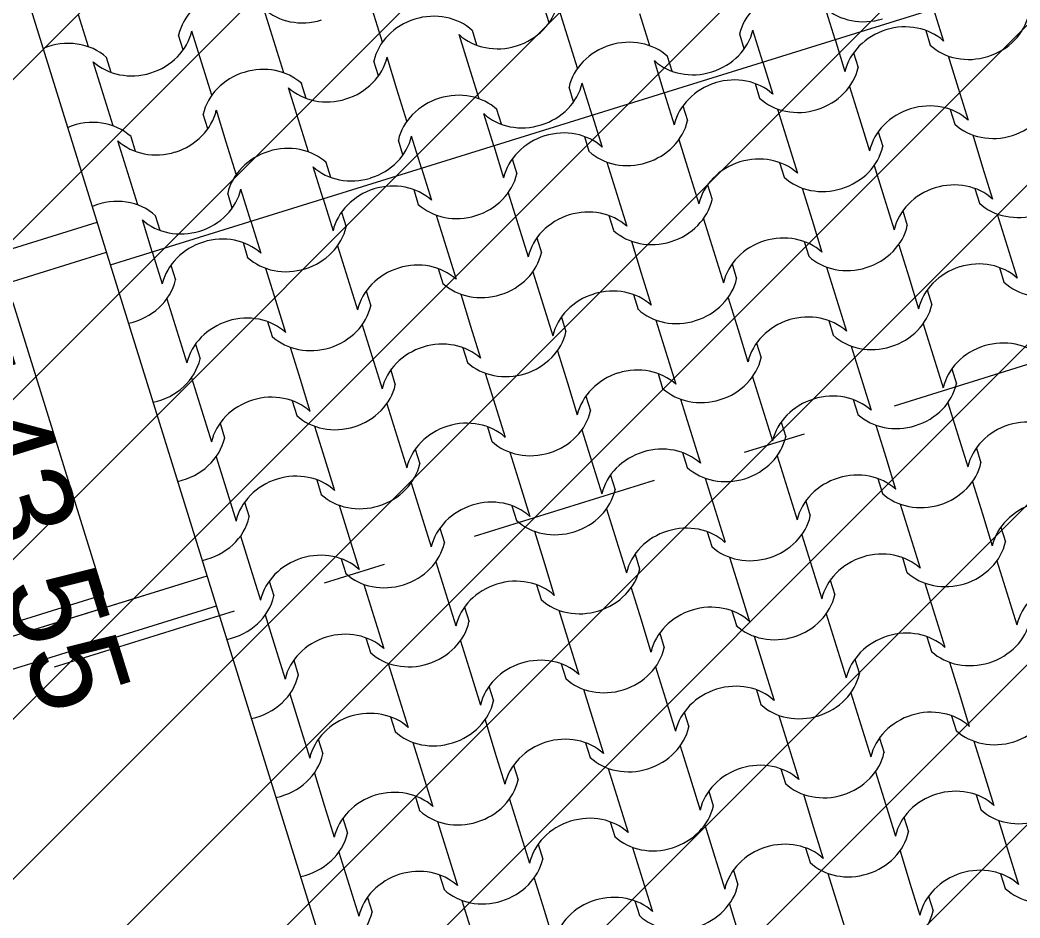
# Model space of a CAD drawing. Header units: metres. Extents: x -111189 to -108577, y -72951 to -72647.
# Drawn here: x -111168.23 to -111166.638, y -72926.835 to -72925.406 of the extents above; entities that cross this region are included whole.
import ezdxf

# ---------------------------------------------------------------- set-up
doc = ezdxf.new("R2010")
doc.units = ezdxf.units.M
doc.header["$MEASUREMENT"] = 0
doc.set_wipeout_variables(frame=1)
for name, pattern in [('Dot & Dashed', [0.670278, 0.3175, -0.176389, 0, -0.176389]), ('OTK - Traço Ponto CORTES_ALÇ', [0.6, 0.3, -0.15, 0, -0.15]), ('Wipeout_Contour', [1, 0, -1])]:
    doc.linetypes.add(name, pattern=pattern)
for name, color, linetype in [('00 - Cotas Implantação', 7, 'Continuous'), ('02 - PASSEIOS', 7, 'Continuous'), ('03 - COBERTURA', 7, 'Continuous'), ('05 - VIGA', 7, 'Continuous'), ('12 - COTAS ALTIMÉTRICAS', 7, 'Continuous'), ('13 - IMPLANTAÇÃO (apoio).Layer Apoio', 7, 'Continuous'), ('14 - CORTES.Marcadores', 7, 'Continuous')]:
    doc.layers.add(name, color=color, linetype=linetype)
doc.styles.add('ESTILO_GERADO_2', font='malgunsl.ttf')
doc.styles.add('ESTILO_GERADO_3', font='AGENCYR.TTF')
doc.dimstyles.new('ESTILO_GERADO__1', dxfattribs={"dimtxt": 0.15, "dimasz": 0.095, "dimexe": 0.18, "dimexo": 0.5, "dimgap": 0, "dimtad": 1, "dimzin": 0, "dimdsep": 46, "dimtxsty": 'ESTILO_GERADO_2', "dimblk": 'ARROWHEAD_2', "dimblk1": 'ARROWHEAD_2', "dimblk2": 'ARROWHEAD_2', "dimcen": 0.09, "dimclrd": 7, "dimclre": 7, "dimclrt": 7, "dimadec": 0, "dimazin": 0, "dimtfac": 1, "dimtdec": 4, "dimtmove": 0, "dimatfit": 3, "dimfxl": 1, "dimtolj": 1, "dimtzin": 0, "dimarcsym": 0})

# ---------------------------------------------------------------- blocks, each defined once
blk = doc.blocks.new('Malha_8_1', base_point=(-111182.45, -72914.5203))
at = {"color": 254, "linetype": 'Wipeout_Contour', "lineweight": 0, "ltscale": 1861428.278801215}
blk.add_wipeout([(-111182.45, -72914.5203), (-111181.1398, -72916.9324), (-111179.283, -72920.3506), (-111178.6992, -72921.4255), (-111173.1932, -72931.5618), (-111171.3979, -72934.867), (-111163.9365, -72948.6033), (-111162.5896, -72948.18), (-111170.1617, -72934.1975), (-111171.9536, -72930.8885), (-111177.4458, -72920.7467), (-111178.0283, -72919.6711), (-111179.8807, -72916.2505), (-111181.0503, -72914.0907)], dxfattribs=at).dxf.layer = '02 - PASSEIOS'
blk = doc.blocks.new('Viga_4_1', base_point=(-111170.4146, -72927.0623))
at = {"layer": '05 - VIGA', "color": 7, "linetype": 'Continuous', "lineweight": 13}
for p, q in [((-111170.4146, -72927.0623), (-111167.9318, -72926.2904)), ((-111170.3997, -72927.11), (-111167.9169, -72926.3382))]:
    blk.add_line(p, q, dxfattribs=at)
at = {"layer": '05 - VIGA', "color": 7, "linetype": 'Dot & Dashed', "lineweight": 13}
blk.add_line((-111170.4146, -72927.0623), (-111167.9318, -72926.2904), dxfattribs=at)
blk = doc.blocks.new('Viga_5_1', base_point=(-111170.5895, -72926.4995))
at = {"layer": '05 - VIGA', "color": 7, "linetype": 'Continuous', "lineweight": 13}
for p, q in [((-111170.5895, -72926.4995), (-111168.1067, -72925.7276)), ((-111170.5747, -72926.5472), (-111168.0919, -72925.7754))]:
    blk.add_line(p, q, dxfattribs=at)
at = {"layer": '05 - VIGA', "color": 7, "linetype": 'Dot & Dashed', "lineweight": 13}
blk.add_line((-111170.5895, -72926.4995), (-111168.1067, -72925.7276), dxfattribs=at)
blk = doc.blocks.new('Cotas de Nível_8_1', base_point=(-111168.3053, -72925.9972))
at = {"layer": '12 - COTAS ALTIMÉTRICAS', "color": 7, "linetype": 'Continuous', "lineweight": 5, "flags": 128}
blk.add_lwpolyline([(-111168.4384, -72925.9179), (-111168.2943, -72926.3817), (-111168.0965, -72926.3202), (-111168.2406, -72925.8564)], close=True, dxfattribs=at)
at = {"layer": '12 - COTAS ALTIMÉTRICAS', "color": 7, "lineweight": 5, "insert": (-111168.4027, -72925.9367), "char_height": 0.15, "attachment_point": 7, "rotation": 287.2685, "style": 'ESTILO_GERADO_3'}
blk.add_mtext('\\A1;{\\pql;\\fAgency FB|b0|i0|c0|p0;\\W1.000000;+43,55}', dxfattribs=at)
blk = doc.blocks.new('Plano de Corte_1_1', base_point=(-111175.814, -72928.8103))
at = {"layer": '14 - CORTES.Marcadores', "color": 7, "linetype": 'OTK - Traço Ponto CORTES_ALÇ', "lineweight": 5}
blk.add_line((-111175.5275, -72928.7212), (-111154.4899, -72922.1814), dxfattribs=at)
blk = doc.blocks.new('*X120', base_point=(-110957.0649, -73026.2797))
at = {"layer": '03 - COBERTURA', "color": 253, "linetype": 'Continuous', "lineweight": 9}
for p, q in [((-111167.8256, -72925.439), (-111167.8415, -72925.388)), ((-111167.6529, -72925.4412), (-111167.6688, -72925.3902)), ((-111167.3876, -72925.4105), (-111167.3949, -72925.3871)), ((-111167.358, -72925.4316), (-111167.3739, -72925.3806)), ((-111167.2273, -72925.4469), (-111167.2432, -72925.3959)), ((-111166.9324, -72925.4372), (-111166.9483, -72925.3862)), ((-111168.1205, -72925.4487), (-111168.1364, -72925.3976)), ((-111167.9404, -72925.4747), (-111167.9563, -72925.4237)), ((-111167.5024, -72925.4462), (-111167.5097, -72925.4228)), ((-111167.0473, -72925.4729), (-111167.0631, -72925.4219)), ((-111167.97, -72925.4536), (-111167.9773, -72925.4302)), ((-111167.8098, -72925.49), (-111167.8256, -72925.439)), ((-111167.5149, -72925.4803), (-111167.5307, -72925.4293)), ((-111167.3422, -72925.4826), (-111167.358, -72925.4316)), ((-111167.0768, -72925.4519), (-111167.0841, -72925.4284)), ((-111168.0973, -72925.5234), (-111168.1131, -72925.4724)), ((-111168.0848, -72925.4893), (-111168.0921, -72925.4659)), ((-111167.9246, -72925.5257), (-111167.9404, -72925.4747)), ((-111167.6592, -72925.495), (-111167.6665, -72925.4715)), ((-111167.6297, -72925.516), (-111167.6455, -72925.465)), ((-111167.2041, -72925.5217), (-111167.2199, -72925.4707)), ((-111167.1916, -72925.4876), (-111167.1989, -72925.4641)), ((-111167.499, -72925.5313), (-111167.5149, -72925.4803)), ((-111167.7741, -72925.5307), (-111167.7814, -72925.5072)), ((-111167.3189, -72925.5574), (-111167.3348, -72925.5063)), ((-111167.7865, -72925.5648), (-111167.8024, -72925.5138)), ((-111167.6138, -72925.567), (-111167.6297, -72925.516)), ((-111167.3485, -72925.5363), (-111167.3558, -72925.5129)), ((-111168.0814, -72925.5744), (-111168.0973, -72925.5234)), ((-111167.9013, -72925.6005), (-111167.9172, -72925.5495)), ((-111167.4757, -72925.6061), (-111167.4916, -72925.5551)), ((-111167.4633, -72925.572), (-111167.4706, -72925.5486)), ((-111167.9309, -72925.5794), (-111167.9382, -72925.556)), ((-111167.7706, -72925.6158), (-111167.7865, -72925.5648)), ((-111168.0582, -72925.6492), (-111168.074, -72925.5982)), ((-111168.0457, -72925.6151), (-111168.053, -72925.5917)), ((-111167.8855, -72925.6515), (-111167.9013, -72925.6005)), ((-111167.6201, -72925.6208), (-111167.6274, -72925.5973)), ((-111167.5906, -72925.6418), (-111167.6064, -72925.5908)), ((-111167.735, -72925.6565), (-111167.7423, -72925.633)), ((-111168.0423, -72925.7002), (-111168.0582, -72925.6492)), ((-111167.7474, -72925.6906), (-111167.7633, -72925.6395)), ((-111167.8918, -72925.7052), (-111167.8991, -72925.6818)), ((-111167.8622, -72925.7263), (-111167.8781, -72925.6752)), ((-111168.0191, -72925.775), (-111168.0349, -72925.724)), ((-111168.0066, -72925.7409), (-111168.0139, -72925.7175))]:
    blk.add_line(p, q, dxfattribs=at)
for centre, major_axis, start_param, end_param in [((-111167.8881, -72925.4404), (0.0878, 0.0273), 0.466079, 2.675513), ((-111166.995, -72925.4386), (0.0878, 0.0273), 0.466079, 2.675513), ((-111167.7737, -72925.3284), (0.0883, 0.0274), 3.612631, 4.709413), ((-111167.5774, -72925.4817), (0.0878, 0.0273), 0.466079, 2.675513), ((-111167.4635, -72925.3699), (0.0883, 0.0274), 4.715365, 5.812147), ((-111166.8805, -72925.3266), (0.0883, 0.0274), 3.612631, 4.709413), ((-111168.0459, -72925.413), (0.0883, 0.0274), 4.715365, 5.812147), ((-111167.1527, -72925.4112), (0.0883, 0.0274), 4.715365, 5.812147), ((-111168.1598, -72925.5248), (0.0878, 0.0273), 0.466079, 1.674542), ((-111167.4629, -72925.3697), (0.0883, 0.0274), 3.612631, 4.709413), ((-111167.2666, -72925.5231), (0.0878, 0.0273), 0.466079, 2.675513), ((-111168.0454, -72925.4128), (0.0883, 0.0274), 3.612631, 4.709413), ((-111167.7351, -72925.4544), (0.0883, 0.0274), 4.715365, 5.812147), ((-111167.1522, -72925.4111), (0.0883, 0.0274), 3.612631, 4.709413), ((-111167.849, -72925.5662), (0.0878, 0.0273), 0.466079, 2.675513), ((-111167.4244, -72925.4957), (0.0883, 0.0274), 4.715365, 5.812147), ((-111167.7346, -72925.4542), (0.0883, 0.0274), 3.612631, 4.709413), ((-111167.5383, -72925.6075), (0.0878, 0.0273), 0.466079, 2.675513), ((-111168.0068, -72925.5388), (0.0883, 0.0274), 4.715365, 5.812147), ((-111167.4238, -72925.4955), (0.0883, 0.0274), 3.612631, 4.709413), ((-111168.1207, -72925.6506), (0.0878, 0.0273), 0.466079, 1.674542), ((-111168.0063, -72925.5386), (0.0883, 0.0274), 3.612631, 4.709413), ((-111167.696, -72925.5801), (0.0883, 0.0274), 4.715365, 5.812147), ((-111167.8099, -72925.692), (0.0878, 0.0273), 0.466079, 2.675513), ((-111167.6955, -72925.58), (0.0883, 0.0274), 3.612631, 4.709413), ((-111167.9677, -72925.6646), (0.0883, 0.0274), 4.715365, 5.812147), ((-111168.0816, -72925.7764), (0.0878, 0.0273), 0.466079, 1.674542), ((-111167.9672, -72925.6644), (0.0883, 0.0274), 3.612631, 4.709413)]:
    blk.add_ellipse(centre, major_axis=major_axis, ratio=0.876216, start_param=start_param, end_param=end_param, dxfattribs=at)
blk = doc.blocks.new('*X121', base_point=(-110957.0649, -73026.2797))
at = {"layer": '03 - COBERTURA', "color": 253, "linetype": 'Continuous', "lineweight": 9}
for p, q in [((-111166.7756, -72925.3885), (-111166.7597, -72925.4395)), ((-111166.788, -72925.4226), (-111166.7807, -72925.446)), ((-111166.9324, -72925.4372), (-111166.9166, -72925.4882)), ((-111166.9029, -72925.4582), (-111166.8956, -72925.4817)), ((-111167.0473, -72925.4729), (-111167.0314, -72925.5239)), ((-111166.7523, -72925.4632), (-111166.7365, -72925.5143)), ((-111167.0597, -72925.507), (-111167.0524, -72925.5305)), ((-111167.2041, -72925.5217), (-111167.1882, -72925.5727)), ((-111166.9092, -72925.512), (-111166.8933, -72925.563)), ((-111166.7365, -72925.5143), (-111166.7206, -72925.5653)), ((-111167.1745, -72925.5427), (-111167.1672, -72925.5661)), ((-111167.024, -72925.5477), (-111167.0081, -72925.5987)), ((-111166.7489, -72925.5483), (-111166.7416, -72925.5718)), ((-111167.3189, -72925.5574), (-111167.303, -72925.6084)), ((-111166.8933, -72925.563), (-111166.8775, -72925.614)), ((-111166.8638, -72925.584), (-111166.8565, -72925.6075)), ((-111167.3314, -72925.5915), (-111167.3241, -72925.6149)), ((-111167.1808, -72925.5964), (-111167.165, -72925.6475)), ((-111167.0081, -72925.5987), (-111166.9923, -72925.6497)), ((-111166.7132, -72925.589), (-111166.6974, -72925.64)), ((-111167.4757, -72925.6061), (-111167.4599, -72925.6571)), ((-111167.4462, -72925.6271), (-111167.4389, -72925.6506)), ((-111167.2957, -72925.6321), (-111167.2798, -72925.6831)), ((-111167.0206, -72925.6328), (-111167.0133, -72925.6562)), ((-111167.5906, -72925.6418), (-111167.5747, -72925.6928)), ((-111167.165, -72925.6475), (-111167.1491, -72925.6985)), ((-111166.8701, -72925.6378), (-111166.8542, -72925.6888)), ((-111166.6974, -72925.64), (-111166.6815, -72925.6911)), ((-111167.603, -72925.6759), (-111167.5957, -72925.6994)), ((-111167.4525, -72925.6809), (-111167.4366, -72925.7319)), ((-111167.1354, -72925.6685), (-111167.1281, -72925.6919)), ((-111166.9849, -72925.6735), (-111166.969, -72925.7245)), ((-111166.7098, -72925.6741), (-111166.7025, -72925.6976)), ((-111167.7474, -72925.6906), (-111167.7315, -72925.7416)), ((-111167.2798, -72925.6831), (-111167.2639, -72925.7342)), ((-111166.8542, -72925.6888), (-111166.8384, -72925.7398)), ((-111167.7178, -72925.7116), (-111167.7105, -72925.735)), ((-111166.8246, -72925.7098), (-111166.8174, -72925.7333)), ((-111167.8622, -72925.7263), (-111167.8464, -72925.7773)), ((-111167.5673, -72925.7166), (-111167.5515, -72925.7676)), ((-111167.2922, -72925.7172), (-111167.285, -72925.7407)), ((-111167.1417, -72925.7222), (-111167.1259, -72925.7732)), ((-111166.969, -72925.7245), (-111166.9532, -72925.7755)), ((-111166.6741, -72925.7148), (-111166.6583, -72925.7658)), ((-111167.4366, -72925.7319), (-111167.4208, -72925.7829)), ((-111167.8747, -72925.7603), (-111167.8674, -72925.7838)), ((-111167.4071, -72925.7529), (-111167.3998, -72925.7764)), ((-111167.2566, -72925.7579), (-111167.2407, -72925.8089)), ((-111166.9815, -72925.7586), (-111166.9742, -72925.782)), ((-111168.0191, -72925.775), (-111168.0032, -72925.826)), ((-111167.7242, -72925.7653), (-111167.7083, -72925.8164)), ((-111167.5515, -72925.7676), (-111167.5356, -72925.8186)), ((-111167.1259, -72925.7732), (-111167.11, -72925.8243)), ((-111166.831, -72925.7636), (-111166.8151, -72925.8146)), ((-111166.6583, -72925.7658), (-111166.6424, -72925.8168)), ((-111167.9895, -72925.796), (-111167.9822, -72925.8195)), ((-111167.839, -72925.801), (-111167.8231, -72925.852)), ((-111167.5639, -72925.8017), (-111167.5566, -72925.8251)), ((-111167.4134, -72925.8067), (-111167.3975, -72925.8577)), ((-111167.2407, -72925.8089), (-111167.2248, -72925.86)), ((-111167.0963, -72925.7943), (-111167.089, -72925.8177)), ((-111166.9458, -72925.7993), (-111166.9299, -72925.8503)), ((-111166.6707, -72925.7999), (-111166.6634, -72925.8234)), ((-111167.7083, -72925.8164), (-111167.6924, -72925.8674)), ((-111166.8151, -72925.8146), (-111166.7993, -72925.8656)), ((-111167.6787, -72925.8374), (-111167.6714, -72925.8608)), ((-111166.7855, -72925.8356), (-111166.7783, -72925.8591)), ((-111167.9958, -72925.8498), (-111167.98, -72925.9008)), ((-111167.8231, -72925.852), (-111167.8073, -72925.9031)), ((-111167.5282, -72925.8424), (-111167.5124, -72925.8934)), ((-111167.2531, -72925.843), (-111167.2459, -72925.8665)), ((-111167.1026, -72925.848), (-111167.0868, -72925.899)), ((-111166.9299, -72925.8503), (-111166.9141, -72925.9013)), ((-111167.3975, -72925.8577), (-111167.3817, -72925.9087)), ((-111167.8356, -72925.8861), (-111167.8283, -72925.9096)), ((-111167.368, -72925.8787), (-111167.3607, -72925.9022)), ((-111167.2175, -72925.8837), (-111167.2016, -72925.9347)), ((-111166.9424, -72925.8844), (-111166.9351, -72925.9078)), ((-111166.7919, -72925.8894), (-111166.776, -72925.9404)), ((-111167.98, -72925.9008), (-111167.9641, -72925.9518)), ((-111167.6851, -72925.8911), (-111167.6692, -72925.9421)), ((-111167.5124, -72925.8934), (-111167.4965, -72925.9444)), ((-111167.0868, -72925.899), (-111167.0709, -72925.95)), ((-111167.0572, -72925.9201), (-111167.0499, -72925.9435)), ((-111167.9504, -72925.9218), (-111167.9431, -72925.9453)), ((-111167.7999, -72925.9268), (-111167.784, -72925.9778)), ((-111167.5248, -72925.9275), (-111167.5175, -72925.9509)), ((-111167.3743, -72925.9325), (-111167.3584, -72925.9835)), ((-111167.2016, -72925.9347), (-111167.1857, -72925.9857)), ((-111166.9067, -72925.9251), (-111166.8908, -72925.9761)), ((-111167.6692, -72925.9421), (-111167.6533, -72925.9932)), ((-111166.776, -72925.9404), (-111166.7602, -72925.9914)), ((-111167.6396, -72925.9632), (-111167.6323, -72925.9866)), ((-111167.4891, -72925.9682), (-111167.4733, -72926.0192)), ((-111167.214, -72925.9688), (-111167.2068, -72925.9923)), ((-111166.7464, -72925.9614), (-111166.7392, -72925.9849)), ((-111167.9567, -72925.9756), (-111167.9409, -72926.0266)), ((-111167.784, -72925.9778), (-111167.7682, -72926.0288)), ((-111167.3584, -72925.9835), (-111167.3426, -72926.0345)), ((-111167.0635, -72925.9738), (-111167.0477, -72926.0248)), ((-111166.8908, -72925.9761), (-111166.875, -72926.0271)), ((-111167.7965, -72926.0119), (-111167.7892, -72926.0354)), ((-111167.3289, -72926.0045), (-111167.3216, -72926.028)), ((-111167.1784, -72926.0095), (-111167.1625, -72926.0605)), ((-111166.9033, -72926.0102), (-111166.896, -72926.0336)), ((-111166.7528, -72926.0152), (-111166.7369, -72926.0662)), ((-111167.9409, -72926.0266), (-111167.925, -72926.0776)), ((-111167.646, -72926.0169), (-111167.6301, -72926.0679)), ((-111167.4733, -72926.0192), (-111167.4574, -72926.0702)), ((-111167.0477, -72926.0248), (-111167.0318, -72926.0758)), ((-111167.9113, -72926.0476), (-111167.904, -72926.0711)), ((-111167.0181, -72926.0459), (-111167.0108, -72926.0693)), ((-111167.7608, -72926.0526), (-111167.7449, -72926.1036)), ((-111167.4857, -72926.0533), (-111167.4784, -72926.0767)), ((-111167.3352, -72926.0583), (-111167.3193, -72926.1093)), ((-111167.1625, -72926.0605), (-111167.1466, -72926.1115)), ((-111166.8676, -72926.0508), (-111166.8517, -72926.1019)), ((-111167.6301, -72926.0679), (-111167.6142, -72926.1189)), ((-111166.7369, -72926.0662), (-111166.7211, -72926.1172)), ((-111167.6005, -72926.089), (-111167.5932, -72926.1124)), ((-111167.45, -72926.0939), (-111167.4342, -72926.145)), ((-111167.1749, -72926.0946), (-111167.1676, -72926.1181)), ((-111166.7073, -72926.0872), (-111166.7, -72926.1106)), ((-111167.9176, -72926.1014), (-111167.9018, -72926.1524)), ((-111167.7449, -72926.1036), (-111167.7291, -72926.1546)), ((-111167.3193, -72926.1093), (-111167.3035, -72926.1603)), ((-111167.0244, -72926.0996), (-111167.0086, -72926.1506)), ((-111166.8517, -72926.1019), (-111166.8359, -72926.1529)), ((-111167.7574, -72926.1377), (-111167.7501, -72926.1612)), ((-111167.6069, -72926.1427), (-111167.591, -72926.1937)), ((-111167.2898, -72926.1303), (-111167.2825, -72926.1538)), ((-111167.1392, -72926.1353), (-111167.1234, -72926.1863)), ((-111166.8642, -72926.136), (-111166.8569, -72926.1594)), ((-111166.7137, -72926.1409), (-111166.6978, -72926.192)), ((-111167.9018, -72926.1524), (-111167.8859, -72926.2034)), ((-111167.4342, -72926.145), (-111167.4183, -72926.196)), ((-111167.0086, -72926.1506), (-111166.9927, -72926.2016)), ((-111167.8722, -72926.1734), (-111167.8649, -72926.1969)), ((-111166.979, -72926.1716), (-111166.9717, -72926.1951)), ((-111167.7217, -72926.1784), (-111167.7058, -72926.2294)), ((-111167.4466, -72926.1791), (-111167.4393, -72926.2025)), ((-111167.2961, -72926.184), (-111167.2802, -72926.2351)), ((-111167.1234, -72926.1863), (-111167.1075, -72926.2373)), ((-111166.8285, -72926.1766), (-111166.8126, -72926.2276)), ((-111167.591, -72926.1937), (-111167.5751, -72926.2447)), ((-111166.6978, -72926.192), (-111166.682, -72926.243)), ((-111167.5614, -72926.2147), (-111167.5541, -72926.2382)), ((-111167.4109, -72926.2197), (-111167.395, -72926.2708)), ((-111167.1358, -72926.2204), (-111167.1285, -72926.2439)), ((-111166.6682, -72926.213), (-111166.6609, -72926.2364)), ((-111167.8785, -72926.2272), (-111167.8626, -72926.2782)), ((-111167.7058, -72926.2294), (-111167.6899, -72926.2804)), ((-111167.2802, -72926.2351), (-111167.2644, -72926.2861)), ((-111166.9853, -72926.2254), (-111166.9695, -72926.2764)), ((-111166.8126, -72926.2276), (-111166.7968, -72926.2787)), ((-111167.7183, -72926.2635), (-111167.711, -72926.287)), ((-111167.5677, -72926.2685), (-111167.5519, -72926.3195)), ((-111167.395, -72926.2708), (-111167.3792, -72926.3218)), ((-111167.2507, -72926.2561), (-111167.2434, -72926.2795)), ((-111167.1001, -72926.2611), (-111167.0843, -72926.3121)), ((-111166.8251, -72926.2617), (-111166.8178, -72926.2852)), ((-111166.6746, -72926.2667), (-111166.6587, -72926.3177)), ((-111167.8626, -72926.2782), (-111167.8468, -72926.3292)), ((-111166.9695, -72926.2764), (-111166.9536, -72926.3274)), ((-111167.8331, -72926.2992), (-111167.8258, -72926.3226)), ((-111166.9399, -72926.2974), (-111166.9326, -72926.3209)), ((-111166.7894, -72926.3024), (-111166.7735, -72926.3534)), ((-111167.6826, -72926.3042), (-111167.6667, -72926.3552)), ((-111167.4075, -72926.3048), (-111167.4002, -72926.3283)), ((-111167.257, -72926.3098), (-111167.2411, -72926.3608)), ((-111167.0843, -72926.3121), (-111167.0684, -72926.3631)), ((-111166.6587, -72926.3177), (-111166.6429, -72926.3688)), ((-111167.5519, -72926.3195), (-111167.536, -72926.3705)), ((-111167.5223, -72926.3405), (-111167.515, -72926.364)), ((-111167.3718, -72926.3455), (-111167.3559, -72926.3965)), ((-111167.0967, -72926.3462), (-111167.0894, -72926.3696)), ((-111167.8394, -72926.3529), (-111167.8235, -72926.404)), ((-111167.6667, -72926.3552), (-111167.6508, -72926.4062)), ((-111167.2411, -72926.3608), (-111167.2253, -72926.4119)), ((-111166.9462, -72926.3512), (-111166.9304, -72926.4022)), ((-111166.7735, -72926.3534), (-111166.7577, -72926.4044)), ((-111167.2115, -72926.3819), (-111167.2043, -72926.4053)), ((-111167.6791, -72926.3893), (-111167.6719, -72926.4127)), ((-111167.5286, -72926.3943), (-111167.5128, -72926.4453)), ((-111167.3559, -72926.3965), (-111167.3401, -72926.4476)), ((-111167.061, -72926.3869), (-111167.0452, -72926.4379)), ((-111166.786, -72926.3875), (-111166.7787, -72926.411)), ((-111167.8235, -72926.404), (-111167.8077, -72926.455)), ((-111166.9304, -72926.4022), (-111166.9145, -72926.4532)), ((-111167.794, -72926.425), (-111167.7867, -72926.4484)), ((-111167.6435, -72926.43), (-111167.6276, -72926.481)), ((-111167.3684, -72926.4306), (-111167.3611, -72926.4541)), ((-111166.9008, -72926.4232), (-111166.8935, -72926.4467)), ((-111166.7503, -72926.4282), (-111166.7344, -72926.4792)), ((-111167.5128, -72926.4453), (-111167.4969, -72926.4963)), ((-111167.2179, -72926.4356), (-111167.202, -72926.4866)), ((-111167.0452, -72926.4379), (-111167.0293, -72926.4889)), ((-111167.4832, -72926.4663), (-111167.4759, -72926.4898)), ((-111167.3327, -72926.4713), (-111167.3168, -72926.5223)), ((-111167.0576, -72926.472), (-111167.0503, -72926.4954)), ((-111166.9071, -72926.477), (-111166.8913, -72926.528)), ((-111167.8003, -72926.4787), (-111167.7844, -72926.5297)), ((-111167.6276, -72926.481), (-111167.6117, -72926.532)), ((-111167.202, -72926.4866), (-111167.1862, -72926.5377)), ((-111166.7344, -72926.4792), (-111166.7186, -72926.5302)), ((-111167.1724, -72926.5077), (-111167.1652, -72926.5311)), ((-111167.64, -72926.5151), (-111167.6328, -72926.5385)), ((-111167.4895, -72926.5201), (-111167.4737, -72926.5711)), ((-111167.3168, -72926.5223), (-111167.301, -72926.5733)), ((-111167.0219, -72926.5127), (-111167.0061, -72926.5637)), ((-111166.7469, -72926.5133), (-111166.7396, -72926.5368)), ((-111167.7844, -72926.5297), (-111167.7686, -72926.5808)), ((-111166.8913, -72926.528), (-111166.8754, -72926.579)), ((-111167.7549, -72926.5508), (-111167.7476, -72926.5742)), ((-111167.6044, -72926.5558), (-111167.5885, -72926.6068)), ((-111167.3293, -72926.5564), (-111167.322, -72926.5799)), ((-111166.8617, -72926.549), (-111166.8544, -72926.5725)), ((-111166.7112, -72926.554), (-111166.6953, -72926.605)), ((-111167.4737, -72926.5711), (-111167.4578, -72926.6221)), ((-111167.1788, -72926.5614), (-111167.1629, -72926.6124)), ((-111167.0061, -72926.5637), (-111166.9902, -72926.6147)), ((-111167.7612, -72926.6045), (-111167.7453, -72926.6555)), ((-111167.4441, -72926.5921), (-111167.4368, -72926.6156)), ((-111167.2936, -72926.5971), (-111167.2777, -72926.6481)), ((-111167.0185, -72926.5978), (-111167.0112, -72926.6212)), ((-111166.868, -72926.6028), (-111166.8522, -72926.6538)), ((-111166.6953, -72926.605), (-111166.6795, -72926.656)), ((-111167.5885, -72926.6068), (-111167.5726, -72926.6578)), ((-111167.1629, -72926.6124), (-111167.1471, -72926.6634)), ((-111167.1333, -72926.6335), (-111167.1261, -72926.6569)), ((-111167.6009, -72926.6409), (-111167.5937, -72926.6643)), ((-111167.4504, -72926.6459), (-111167.4346, -72926.6969)), ((-111167.2777, -72926.6481), (-111167.2619, -72926.6991)), ((-111166.9828, -72926.6384), (-111166.967, -72926.6895)), ((-111166.7078, -72926.6391), (-111166.7005, -72926.6626)), ((-111167.7453, -72926.6555), (-111167.7295, -72926.7065)), ((-111166.8522, -72926.6538), (-111166.8363, -72926.7048)), ((-111167.7158, -72926.6766), (-111167.7085, -72926.7)), ((-111167.5653, -72926.6816), (-111167.5494, -72926.7326)), ((-111167.2902, -72926.6822), (-111167.2829, -72926.7057)), ((-111166.8226, -72926.6748), (-111166.8153, -72926.6983)), ((-111166.6721, -72926.6798), (-111166.6562, -72926.7308)), ((-111167.4346, -72926.6969), (-111167.4187, -72926.7479)), ((-111167.1397, -72926.6872), (-111167.1238, -72926.7382)), ((-111166.967, -72926.6895), (-111166.9511, -72926.7405)), ((-111167.7221, -72926.7303), (-111167.7062, -72926.7813)), ((-111167.5494, -72926.7326), (-111167.5335, -72926.7836)), ((-111167.405, -72926.7179), (-111167.3977, -72926.7414)), ((-111167.2545, -72926.7229), (-111167.2386, -72926.7739)), ((-111166.9794, -72926.7236), (-111166.9721, -72926.747)), ((-111166.8289, -72926.7285), (-111166.8131, -72926.7796)), ((-111166.6562, -72926.7308), (-111166.6404, -72926.7818)), ((-111167.1238, -72926.7382), (-111167.108, -72926.7892)), ((-111167.0942, -72926.7592), (-111167.0869, -72926.7827)), ((-111166.9437, -72926.7642), (-111166.9279, -72926.8153)), ((-111166.6687, -72926.7649), (-111166.6614, -72926.7883)), ((-111167.5618, -72926.7667), (-111167.5545, -72926.7901)), ((-111167.4113, -72926.7717), (-111167.3955, -72926.8227)), ((-111167.2386, -72926.7739), (-111167.2228, -72926.8249)), ((-111166.8131, -72926.7796), (-111166.7972, -72926.8306)), ((-111167.7062, -72926.7813), (-111167.6904, -72926.8323)), ((-111167.6767, -72926.8024), (-111167.6694, -72926.8258)), ((-111167.5262, -72926.8073), (-111167.5103, -72926.8584)), ((-111167.2511, -72926.808), (-111167.2438, -72926.8315)), ((-111166.7835, -72926.8006), (-111166.7762, -72926.824)), ((-111167.3955, -72926.8227), (-111167.3796, -72926.8737)), ((-111167.1006, -72926.813), (-111167.0847, -72926.864)), ((-111166.9279, -72926.8153), (-111166.912, -72926.8663))]:
    blk.add_line(p, q, dxfattribs=at)
for centre, major_axis, start_param, end_param in [((-111166.8275, -72925.499), (0.0883, 0.0274), 0.471039, 1.56782), ((-111166.7131, -72925.3871), (0.0878, 0.0273), 3.607672, 5.817106), ((-111166.827, -72925.4989), (0.0883, 0.0274), 1.573772, 2.670554), ((-111166.9847, -72925.4715), (0.0878, 0.0273), 3.607672, 5.817106), ((-111167.0986, -72925.5833), (0.0883, 0.0274), 1.573772, 2.670554), ((-111167.0992, -72925.5835), (0.0883, 0.0274), 0.471039, 1.56782), ((-111166.674, -72925.5129), (0.0878, 0.0273), 3.607672, 5.817106), ((-111166.7884, -72925.6248), (0.0883, 0.0274), 0.471039, 1.56782), ((-111166.7879, -72925.6247), (0.0883, 0.0274), 1.573772, 2.670554), ((-111167.2564, -72925.556), (0.0878, 0.0273), 3.607672, 5.817106), ((-111167.3708, -72925.6679), (0.0883, 0.0274), 0.471039, 1.56782), ((-111167.3703, -72925.6678), (0.0883, 0.0274), 1.573772, 2.670554), ((-111166.9456, -72925.5973), (0.0878, 0.0273), 3.607672, 5.817106), ((-111167.0595, -72925.7091), (0.0883, 0.0274), 1.573772, 2.670554), ((-111167.0601, -72925.7093), (0.0883, 0.0274), 0.471039, 1.56782), ((-111167.528, -72925.6404), (0.0878, 0.0273), 3.607672, 5.817106), ((-111166.6349, -72925.6386), (0.0878, 0.0273), 3.607672, 5.817106), ((-111167.6425, -72925.7524), (0.0883, 0.0274), 0.471039, 1.56782), ((-111166.7493, -72925.7506), (0.0883, 0.0274), 0.471039, 1.56782), ((-111167.6419, -72925.7522), (0.0883, 0.0274), 1.573772, 2.670554), ((-111166.7488, -72925.7505), (0.0883, 0.0274), 1.573772, 2.670554), ((-111167.2173, -72925.6818), (0.0878, 0.0273), 3.607672, 5.817106), ((-111167.3317, -72925.7937), (0.0883, 0.0274), 0.471039, 1.56782), ((-111167.3312, -72925.7936), (0.0883, 0.0274), 1.573772, 2.670554), ((-111167.7997, -72925.7249), (0.0878, 0.0273), 3.607672, 5.817106), ((-111166.9065, -72925.7231), (0.0878, 0.0273), 3.607672, 5.817106), ((-111167.9136, -72925.8367), (0.0883, 0.0274), 1.573772, 2.670554), ((-111167.9141, -72925.8368), (0.0883, 0.0274), 0.471039, 1.56782), ((-111167.0204, -72925.8349), (0.0883, 0.0274), 1.573772, 2.670554), ((-111167.021, -72925.8351), (0.0883, 0.0274), 0.471039, 1.56782), ((-111167.4889, -72925.7662), (0.0878, 0.0273), 3.607672, 5.817106), ((-111166.5958, -72925.7644), (0.0878, 0.0273), 3.607672, 5.817106), ((-111167.6034, -72925.8782), (0.0883, 0.0274), 0.471039, 1.56782), ((-111166.7102, -72925.8764), (0.0883, 0.0274), 0.471039, 1.56782), ((-111167.6028, -72925.878), (0.0883, 0.0274), 1.573772, 2.670554), ((-111166.7097, -72925.8763), (0.0883, 0.0274), 1.573772, 2.670554), ((-111168.0714, -72925.8093), (0.0878, 0.0273), 4.608643, 5.817106), ((-111167.1782, -72925.8075), (0.0878, 0.0273), 3.607672, 5.817106), ((-111167.2926, -72925.9195), (0.0883, 0.0274), 0.471039, 1.56782), ((-111167.2921, -72925.9194), (0.0883, 0.0274), 1.573772, 2.670554), ((-111167.7606, -72925.8506), (0.0878, 0.0273), 3.607672, 5.817106), ((-111166.9819, -72925.9609), (0.0883, 0.0274), 0.471039, 1.56782), ((-111166.8674, -72925.8489), (0.0878, 0.0273), 3.607672, 5.817106), ((-111167.8745, -72925.9625), (0.0883, 0.0274), 1.573772, 2.670554), ((-111167.875, -72925.9626), (0.0883, 0.0274), 0.471039, 1.56782), ((-111166.9813, -72925.9607), (0.0883, 0.0274), 1.573772, 2.670554), ((-111167.4498, -72925.892), (0.0878, 0.0273), 3.607672, 5.817106), ((-111167.5643, -72926.004), (0.0883, 0.0274), 0.471039, 1.56782), ((-111166.6711, -72926.0022), (0.0883, 0.0274), 0.471039, 1.56782), ((-111167.5637, -72926.0038), (0.0883, 0.0274), 1.573772, 2.670554), ((-111166.6706, -72926.002), (0.0883, 0.0274), 1.573772, 2.670554), ((-111168.0323, -72925.9351), (0.0878, 0.0273), 4.608643, 5.817106), ((-111167.1391, -72925.9333), (0.0878, 0.0273), 3.607672, 5.817106), ((-111167.253, -72926.0451), (0.0883, 0.0274), 1.573772, 2.670554), ((-111167.2535, -72926.0453), (0.0883, 0.0274), 0.471039, 1.56782), ((-111166.8283, -72925.9747), (0.0878, 0.0273), 3.607672, 5.817106), ((-111167.8359, -72926.0884), (0.0883, 0.0274), 0.471039, 1.56782), ((-111167.7215, -72925.9764), (0.0878, 0.0273), 3.607672, 5.817106), ((-111166.9427, -72926.0867), (0.0883, 0.0274), 0.471039, 1.56782), ((-111167.8354, -72926.0883), (0.0883, 0.0274), 1.573772, 2.670554), ((-111166.9422, -72926.0865), (0.0883, 0.0274), 1.573772, 2.670554), ((-111167.4107, -72926.0178), (0.0878, 0.0273), 3.607672, 5.817106), ((-111167.5252, -72926.1298), (0.0883, 0.0274), 0.471039, 1.56782), ((-111166.632, -72926.128), (0.0883, 0.0274), 0.471039, 1.56782), ((-111167.5246, -72926.1296), (0.0883, 0.0274), 1.573772, 2.670554), ((-111166.6315, -72926.1278), (0.0883, 0.0274), 1.573772, 2.670554), ((-111167.9931, -72926.0609), (0.0878, 0.0273), 4.608643, 5.817106), ((-111167.1, -72926.0591), (0.0878, 0.0273), 3.607672, 5.817106), ((-111167.2139, -72926.1709), (0.0883, 0.0274), 1.573772, 2.670554), ((-111167.2144, -72926.1711), (0.0883, 0.0274), 0.471039, 1.56782), ((-111166.7892, -72926.1005), (0.0878, 0.0273), 3.607672, 5.817106), ((-111167.7968, -72926.2142), (0.0883, 0.0274), 0.471039, 1.56782), ((-111167.6824, -72926.1022), (0.0878, 0.0273), 3.607672, 5.817106), ((-111166.9036, -72926.2124), (0.0883, 0.0274), 0.471039, 1.56782), ((-111167.7963, -72926.214), (0.0883, 0.0274), 1.573772, 2.670554), ((-111166.9031, -72926.2123), (0.0883, 0.0274), 1.573772, 2.670554), ((-111167.3716, -72926.1436), (0.0878, 0.0273), 3.607672, 5.817106), ((-111167.4861, -72926.2555), (0.0883, 0.0274), 0.471039, 1.56782), ((-111167.4855, -72926.2554), (0.0883, 0.0274), 1.573772, 2.670554), ((-111166.5924, -72926.2536), (0.0883, 0.0274), 1.573772, 2.670554), ((-111167.954, -72926.1867), (0.0878, 0.0273), 4.608643, 5.817106), ((-111167.0609, -72926.1849), (0.0878, 0.0273), 3.607672, 5.817106), ((-111167.1748, -72926.2967), (0.0883, 0.0274), 1.573772, 2.670554), ((-111167.1753, -72926.2969), (0.0883, 0.0274), 0.471039, 1.56782), ((-111167.6433, -72926.228), (0.0878, 0.0273), 3.607672, 5.817106), ((-111166.7501, -72926.2262), (0.0878, 0.0273), 3.607672, 5.817106), ((-111167.7577, -72926.34), (0.0883, 0.0274), 0.471039, 1.56782), ((-111166.8645, -72926.3382), (0.0883, 0.0274), 0.471039, 1.56782), ((-111167.7572, -72926.3398), (0.0883, 0.0274), 1.573772, 2.670554), ((-111166.864, -72926.3381), (0.0883, 0.0274), 1.573772, 2.670554), ((-111167.3325, -72926.2694), (0.0878, 0.0273), 3.607672, 5.817106), ((-111167.447, -72926.3813), (0.0883, 0.0274), 0.471039, 1.56782), ((-111166.5533, -72926.3794), (0.0883, 0.0274), 1.573772, 2.670554), ((-111167.4464, -72926.3812), (0.0883, 0.0274), 1.573772, 2.670554), ((-111167.9149, -72926.3125), (0.0878, 0.0273), 4.608643, 5.817106), ((-111167.1362, -72926.4227), (0.0883, 0.0274), 0.471039, 1.56782), ((-111167.0218, -72926.3107), (0.0878, 0.0273), 3.607672, 5.817106), ((-111167.1357, -72926.4225), (0.0883, 0.0274), 1.573772, 2.670554), ((-111167.6042, -72926.3538), (0.0878, 0.0273), 3.607672, 5.817106), ((-111166.711, -72926.352), (0.0878, 0.0273), 3.607672, 5.817106), ((-111167.7186, -72926.4658), (0.0883, 0.0274), 0.471039, 1.56782), ((-111166.8254, -72926.464), (0.0883, 0.0274), 0.471039, 1.56782), ((-111167.7181, -72926.4656), (0.0883, 0.0274), 1.573772, 2.670554), ((-111166.8249, -72926.4639), (0.0883, 0.0274), 1.573772, 2.670554), ((-111167.2934, -72926.3951), (0.0878, 0.0273), 3.607672, 5.817106), ((-111167.4073, -72926.507), (0.0883, 0.0274), 1.573772, 2.670554), ((-111167.4079, -72926.5071), (0.0883, 0.0274), 0.471039, 1.56782), ((-111167.8758, -72926.4383), (0.0878, 0.0273), 4.608643, 5.817106), ((-111167.0971, -72926.5485), (0.0883, 0.0274), 0.471039, 1.56782), ((-111166.9827, -72926.4365), (0.0878, 0.0273), 3.607672, 5.817106), ((-111167.0966, -72926.5483), (0.0883, 0.0274), 1.573772, 2.670554), ((-111167.5651, -72926.4796), (0.0878, 0.0273), 3.607672, 5.817106), ((-111166.6719, -72926.4778), (0.0878, 0.0273), 3.607672, 5.817106), ((-111167.6795, -72926.5916), (0.0883, 0.0274), 0.471039, 1.56782), ((-111166.7863, -72926.5898), (0.0883, 0.0274), 0.471039, 1.56782), ((-111167.679, -72926.5914), (0.0883, 0.0274), 1.573772, 2.670554), ((-111166.7858, -72926.5896), (0.0883, 0.0274), 1.573772, 2.670554), ((-111167.2543, -72926.5209), (0.0878, 0.0273), 3.607672, 5.817106), ((-111167.3682, -72926.6328), (0.0883, 0.0274), 1.573772, 2.670554), ((-111167.3688, -72926.6329), (0.0883, 0.0274), 0.471039, 1.56782), ((-111166.9436, -72926.5623), (0.0878, 0.0273), 3.607672, 5.817106), ((-111167.8367, -72926.564), (0.0878, 0.0273), 4.608643, 5.817106), ((-111167.058, -72926.6743), (0.0883, 0.0274), 0.471039, 1.56782), ((-111167.0575, -72926.6741), (0.0883, 0.0274), 1.573772, 2.670554), ((-111167.526, -72926.6054), (0.0878, 0.0273), 3.607672, 5.817106), ((-111166.6328, -72926.6036), (0.0878, 0.0273), 3.607672, 5.817106), ((-111167.6404, -72926.7174), (0.0883, 0.0274), 0.471039, 1.56782), ((-111166.7472, -72926.7156), (0.0883, 0.0274), 0.471039, 1.56782), ((-111167.6399, -72926.7172), (0.0883, 0.0274), 1.573772, 2.670554), ((-111166.7467, -72926.7154), (0.0883, 0.0274), 1.573772, 2.670554), ((-111167.2152, -72926.6467), (0.0878, 0.0273), 3.607672, 5.817106), ((-111167.3291, -72926.7585), (0.0883, 0.0274), 1.573772, 2.670554), ((-111167.3296, -72926.7587), (0.0883, 0.0274), 0.471039, 1.56782), ((-111167.7976, -72926.6898), (0.0878, 0.0273), 4.608643, 5.817106), ((-111166.9045, -72926.6881), (0.0878, 0.0273), 3.607672, 5.817106), ((-111167.0189, -72926.8), (0.0883, 0.0274), 0.471039, 1.56782), ((-111167.0184, -72926.7999), (0.0883, 0.0274), 1.573772, 2.670554), ((-111167.4869, -72926.7312), (0.0878, 0.0273), 3.607672, 5.817106), ((-111166.5937, -72926.7294), (0.0878, 0.0273), 3.607672, 5.817106), ((-111167.6013, -72926.8432), (0.0883, 0.0274), 0.471039, 1.56782), ((-111166.7076, -72926.8412), (0.0883, 0.0274), 1.573772, 2.670554), ((-111166.7081, -72926.8414), (0.0883, 0.0274), 0.471039, 1.56782), ((-111167.6008, -72926.843), (0.0883, 0.0274), 1.573772, 2.670554), ((-111167.2905, -72926.8845), (0.0883, 0.0274), 0.471039, 1.56782), ((-111167.1761, -72926.7725), (0.0878, 0.0273), 3.607672, 5.817106), ((-111167.29, -72926.8843), (0.0883, 0.0274), 1.573772, 2.670554), ((-111167.7585, -72926.8156), (0.0878, 0.0273), 4.608643, 5.817106), ((-111166.8654, -72926.8139), (0.0878, 0.0273), 3.607672, 5.817106)]:
    blk.add_ellipse(centre, major_axis=major_axis, ratio=0.876216, start_param=start_param, end_param=end_param, dxfattribs=at)
blk = doc.blocks.new('Cobertura_2_1', base_point=(-111162.6239, -72921.6369))
at = {"layer": '03 - COBERTURA', "color": 7, "linetype": 'Continuous', "lineweight": 13, "flags": 128}
for points in [[(-111168.0856, -72925.7957), (-111168.7832, -72923.5516)], [(-111168.0856, -72925.7957), (-111161.9263, -72923.881)], [(-111167.2099, -72928.6127), (-111168.0856, -72925.7957)]]:
    blk.add_lwpolyline(points, dxfattribs=at)
at = {"layer": '03 - COBERTURA', "color": 7, "linetype": 'Continuous', "lineweight": 13}
for name in ['*X120', '*X121']:
    blk.add_blockref(name, (-110957.0649, -73026.2797), dxfattribs=at)
blk = doc.blocks.new('*D123', base_point=(-110957.0649, -73026.2797))
at = {"layer": '00 - Cotas Implantação', "color": 7, "linetype": 'Continuous', "lineweight": 5, "transparency": 16777216}
for p, q in [((-111155.1284, -72925.535), (-111154.9522, -72926.102)), ((-111154.9959, -72926.0829), (-111154.9641, -72925.9421)), ((-111154.9216, -72925.9943), (-111154.98, -72926.0125)), ((-111154.98, -72926.0125), (-111159.7563, -72927.4972)), ((-111159.9047, -72927.0198), (-111159.7285, -72927.5868)), ((-111159.7722, -72927.5676), (-111159.7404, -72927.4268)), ((-111159.7563, -72927.4972), (-111169.208, -72930.4354))]:
    blk.add_line(p, q, dxfattribs=at)
at = {"layer": '00 - Cotas Implantação', "color": 7, "lineweight": 5, "transparency": 16777216, "insert": (-111157.5629, -72926.784), "char_height": 0.15, "attachment_point": 7, "rotation": 17.2686, "style": 'ESTILO_GERADO_2'}
blk.add_mtext('\\A1;{\\pql;\\fMalgun Gothic Semilight|b0|i0|c0|p0;\\W1.000000;5,00}', dxfattribs=at)
blk = doc.blocks.new('ARROWHEAD_2')
at = {"color": 0, "linetype": 'Continuous', "lineweight": 0}
for p, q in [((-0.378, -0.655), (0.378, 0.655)), ((0, 0), (-1, 0))]:
    blk.add_line(p, q, dxfattribs=at)
blk = doc.blocks.new('*D124', base_point=(-110957.0649, -73026.2797))
at = {"layer": '00 - Cotas Implantação', "color": 7, "linetype": 'Continuous', "lineweight": 5, "transparency": 16777216}
for p, q in [((-111159.7722, -72927.5676), (-111159.7404, -72927.4268)), ((-111159.7563, -72927.4972), (-111169.208, -72930.4354)), ((-111169.3564, -72929.958), (-111169.1801, -72930.5249)), ((-111169.192, -72930.365), (-111169.2239, -72930.5058)), ((-111169.208, -72930.4354), (-111169.2663, -72930.4536))]:
    blk.add_line(p, q, dxfattribs=at)
at = {"layer": '00 - Cotas Implantação', "color": 7, "lineweight": 5, "transparency": 16777216, "insert": (-111164.6769, -72928.9955), "char_height": 0.15, "attachment_point": 7, "rotation": 17.2686, "style": 'ESTILO_GERADO_2'}
blk.add_mtext('\\A1;{\\pql;\\fMalgun Gothic Semilight|b0|i0|c0|p0;\\W1.000000;9,90}', dxfattribs=at)

msp = doc.modelspace()

# ---------------------------------------------------------------- block references
at = {"layer": '02 - PASSEIOS', "color": 7, "lineweight": 13}
msp.add_blockref('Malha_8_1', (-111182.45, -72914.5203), dxfattribs=at)

# ---------------------------------------------------------------- next in the draw order: hatches: boundary and pattern name
at = {"layer": '13 - IMPLANTAÇÃO (apoio).Layer Apoio', "linetype": 'Continuous', "lineweight": 13}
h = msp.add_hatch(dxfattribs=at)
h.set_pattern_fill('MASONRY_BLOCK_0001', color=134, style=0, pattern_type=2)
h.set_pattern_definition([(45, (-111166.59685, -72922.58399), (-0.1272792, 0.1272792), [])])
h.paths.add_polyline_path([(-111172.9199, -72919.3398), (-111171.3615, -72924.3531), (-111171.1219, -72924.2786), (-111169.7267, -72928.7668), (-111160.2738, -72925.8282), (-111163.2274, -72916.3267)])

# ---------------------------------------------------------------- next in the draw order: block references
at = {"layer": '03 - COBERTURA', "color": 7, "linetype": 'Continuous', "lineweight": 13}
msp.add_blockref('Cobertura_2_1', (-111162.6239, -72921.6369), dxfattribs=at)
at = {"layer": '05 - VIGA', "color": 7, "lineweight": 13}
for name, p in [('Viga_5_1', (-111170.5895, -72926.4995)), ('Viga_4_1', (-111170.4146, -72927.0623))]:
    msp.add_blockref(name, p, dxfattribs=at)
at = {"layer": '12 - COTAS ALTIMÉTRICAS', "color": 7, "lineweight": 5}
msp.add_blockref('Cotas de Nível_8_1', (-111168.3053, -72925.9972), dxfattribs=at)
at = {"layer": '14 - CORTES.Marcadores', "color": 7, "lineweight": 5}
msp.add_blockref('Plano de Corte_1_1', (-111175.814, -72928.8103), dxfattribs=at)

# ---------------------------------------------------------------- next in the draw order: dimensions: what is measured, and where the dimension line sits
at = {"layer": '00 - Cotas Implantação', "color": 7, "linetype": 'Continuous', "lineweight": 5}
for base, p1, p2, picture, middle in [((-111159.7563, -72927.4972), (-111155.4976, -72924.3474), (-111160.275, -72925.8286), '*D123', (-111157.3998, -72926.6547)), ((-111169.208, -72930.4354), (-111160.275, -72925.8286), (-111169.7256, -72928.7703), '*D124', (-111164.5137, -72928.8662))]:
    dim = msp.add_linear_dim(base=base, p1=p1, p2=p2, angle=197.2686, dimstyle='ESTILO_GERADO__1', dxfattribs=at)
    dim.commit()
    dim.dimension.update_dxf_attribs({"geometry": picture, "text_midpoint": middle, "dimtype": 160, "text_rotation": 17.2686})

doc.saveas('drawing.dxf')
